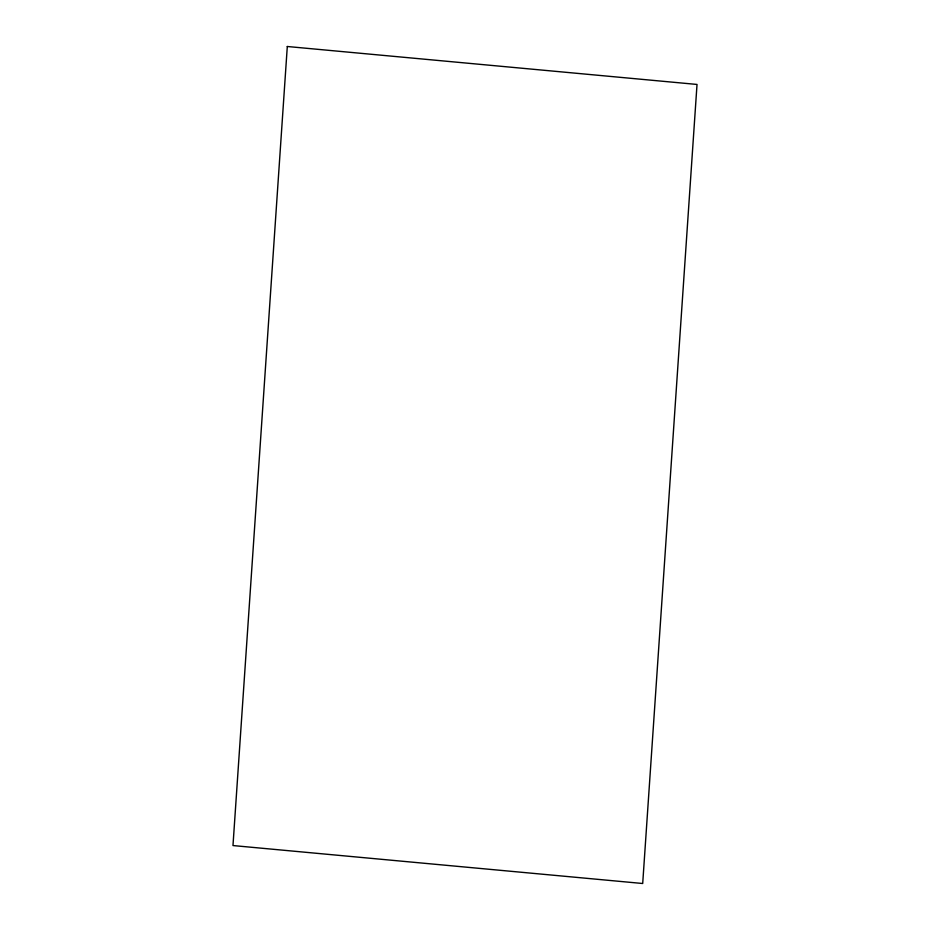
<?xml version="1.0" encoding="UTF-8"?>
<svg xmlns="http://www.w3.org/2000/svg" width="930" height="930" viewBox="0 0 930 930"><rect width="100%" height="100%" fill="white"/><g stroke="black" fill="none" stroke-linecap="round" stroke-linejoin="round"><path stroke-width="1.4" d="M287.3 46.5L232.977 845.556L642.7 883.5L697.023 84.444L287.3 46.5"/></g></svg>
